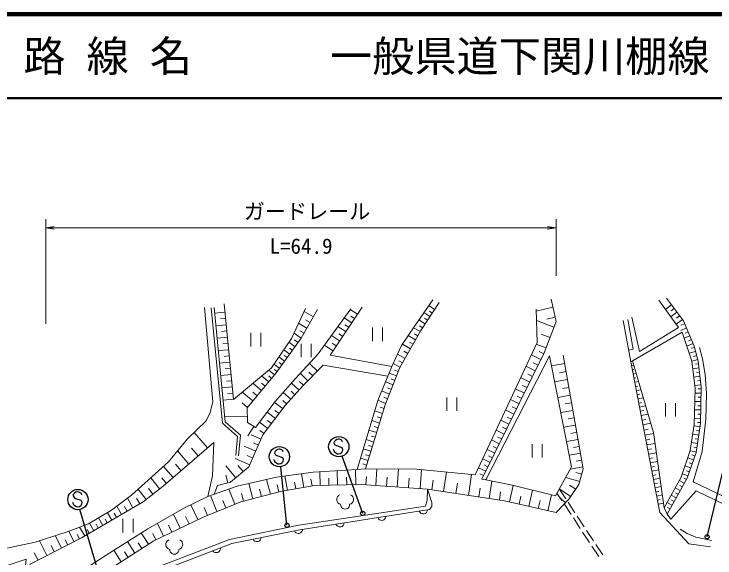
# Model space of a CAD drawing. Units: millimetres, scale not verified. Extents: x 40000 to 680000, y 20000 to 380000.
# Drawn here: x 179268 to 262381, y 315467 to 380000 of the extents above; entities that cross this region are included whole.
import ezdxf
from ezdxf.enums import TextEntityAlignment as Align

# ---------------------------------------------------------------- set-up
doc = ezdxf.new("R2010")
doc.units = ezdxf.units.MM
doc.header["$LTSCALE"] = 1000
for name, color, linetype, lineweight in [('M-STR-HTXT', 7, 'Continuous', 13), ('M-STR-STRC', 7, 'Continuous', 25), ('M-TTL', 2, 'Continuous', 140), ('M-TTL-LINE', 7, 'Continuous', 50), ('M-WORK', 1, 'Continuous', 13)]:
    doc.layers.add(name, color=color, linetype=linetype, lineweight=lineweight)
doc.layers.add('M-TTL-TXT', color=7, linetype='Continuous')
doc.styles.add('ＭＳ ゴシック', font='')
doc.styles.get('ＭＳ ゴシック').set_extended_font_data('MS Gothic')

# ---------------------------------------------------------------- blocks, each defined once
blk = doc.blocks.new('open_arrow')
at = {"color": 0, "linetype": 'Continuous', "lineweight": -2}
blk.add_lwpolyline([(7.5, 1.25), (0, 0), (7.5, -1.25)], dxfattribs=at)

msp = doc.modelspace()

# ---------------------------------------------------------------- linework, layer by layer
at = {"layer": 'M-STR-HTXT'}
for p, q in [((183036, 343245), (183036, 355644)), ((243536, 348944), (243536, 355644)), ((183036, 354644), (243536, 354644))]:
    msp.add_line(p, q, dxfattribs=at)
at = {"layer": 'M-STR-STRC'}
for p, q in [((261452, 317976), (264828, 332061)), ((217225, 329258), (217206, 329121)), ((217380, 329424), (217225, 329258)), ((217537, 329535), (217380, 329424)), ((217736, 329576), (217537, 329535)), ((217875, 329556), (217736, 329576)), ((218048, 329469), (217875, 329556)), ((218180, 329380), (218048, 329469)), ((218221, 329246), (218180, 329380)), ((210492, 328348), (210334, 328237)), ((210691, 328388), (210492, 328348)), ((210830, 328369), (210691, 328388)), ((211003, 328282), (210830, 328369)), ((217209, 328191), (217162, 328323)), ((217206, 329121), (217309, 328902)), ((217309, 328902), (217490, 328814)), ((217490, 328814), (218129, 328588)), ((218129, 328588), (218225, 328381)), ((218225, 328381), (218189, 328108)), ((210180, 328070), (210161, 327934)), ((210161, 327934), (210264, 327715)), ((210334, 328237), (210180, 328070)), ((210264, 327715), (210445, 327627)), ((210445, 327627), (211084, 327401)), ((211135, 328192), (211003, 328282)), ((211176, 328058), (211135, 328192)), ((217310, 327978), (217209, 328191)), ((217434, 327890), (217310, 327978)), ((217609, 327800), (217434, 327890)), ((217754, 327780), (217609, 327800)), ((217955, 327814), (217754, 327780)), ((218104, 327929), (217955, 327814)), ((218189, 328108), (218104, 327929)), ((220616, 320760), (218167, 327540)), ((210164, 327004), (210117, 327136)), ((210265, 326791), (210164, 327004)), ((210389, 326703), (210265, 326791)), ((210564, 326613), (210389, 326703)), ((211059, 326742), (210909, 326627)), ((211144, 326921), (211059, 326742)), ((211084, 327401), (211180, 327194)), ((211180, 327194), (211144, 326921)), ((210708, 326592), (210564, 326613)), ((210909, 326627), (210708, 326592)), ((211633, 319353), (210887, 326297)), ((186296, 322982), (186277, 322846)), ((186277, 322846), (186380, 322627)), ((186451, 323148), (186296, 322982)), ((186380, 322627), (186561, 322539)), ((186608, 323260), (186451, 323148)), ((186561, 322539), (187200, 322313)), ((186807, 323300), (186608, 323260)), ((186946, 323280), (186807, 323300)), ((187119, 323193), (186946, 323280)), ((187251, 323104), (187119, 323193)), ((187292, 322970), (187251, 323104)), ((186280, 321916), (186233, 322048)), ((186381, 321703), (186280, 321916)), ((186505, 321614), (186381, 321703)), ((187175, 321654), (187026, 321539)), ((187261, 321833), (187175, 321654)), ((187200, 322313), (187296, 322106)), ((187296, 322106), (187261, 321833)), ((186680, 321524), (186505, 321614)), ((186825, 321504), (186680, 321524)), ((187026, 321539), (186825, 321504)), ((189727, 312270), (187083, 321222))]:
    msp.add_line(p, q, dxfattribs=at)
for centre, radius in [((217774, 328674), 1200), ((210729, 327486), 1200), ((186845, 322398), 1200), ((220616, 320760), 250), ((211633, 319353), 250), ((261452, 317976), 250)]:
    msp.add_circle(centre, radius, dxfattribs=at)
at = {"layer": 'M-TTL'}
msp.add_line((680000, 380000), (40000, 380000), dxfattribs=at)
at = {"layer": 'M-TTL-LINE'}
msp.add_line((40000, 370000), (680000, 370000), dxfattribs=at)
at = {"layer": 'M-WORK'}
for p, q in [((258070, 342791), (255708, 346051)), ((219983, 344393), (219138, 344958)), ((229138, 344953), (228433, 345409)), ((243166, 345204), (241192, 344756)), ((257222, 345484), (256506, 344949)), ((257543, 345055), (257185, 344787)), ((204294, 344623), (203057, 344506)), ((214770, 344061), (213666, 344697)), ((219644, 343886), (219221, 344168)), ((228590, 344107), (227861, 344579)), ((228864, 344530), (228512, 344758)), ((257864, 344626), (257135, 344081)), ((258190, 344189), (257826, 343916)), ((204364, 343881), (203746, 343822)), ((214006, 342735), (213016, 343306)), ((214388, 343398), (213836, 343716)), ((219305, 343378), (218422, 343968)), ((228023, 343233), (227270, 343721)), ((228307, 343670), (227942, 343906)), ((243287, 342863), (241222, 343643)), ((243434, 344019), (242447, 343796)), ((258517, 343752), (257776, 343197)), ((258777, 343265), (258351, 343084)), ((204435, 343139), (203201, 343021)), ((213664, 342141), (213169, 342427)), ((218596, 342319), (217675, 342935)), ((218951, 342849), (218509, 343144)), ((221756, 342800), (221756, 341200)), ((222956, 341200), (222956, 342800)), ((227445, 342324), (226632, 342789)), ((227730, 342781), (227353, 343025)), ((258994, 342754), (258331, 342472)), ((204576, 341657), (203344, 341540)), ((204505, 342398), (203888, 342339)), ((207350, 342167), (207350, 340567)), ((208550, 340567), (208550, 342167)), ((213321, 341547), (212478, 342154)), ((217857, 341213), (216895, 341856)), ((218227, 341766), (217766, 342074)), ((226887, 341348), (226007, 341851)), ((227166, 341836), (226759, 342069)), ((242820, 341624), (241787, 342014)), ((252394, 338726), (258493, 342275)), ((259386, 341834), (258729, 341555)), ((259190, 342294), (258858, 342153)), ((204646, 340918), (204030, 340860)), ((212593, 340535), (211867, 341058)), ((212957, 341041), (212535, 341345)), ((213318, 340886), (213318, 339286)), ((214518, 339286), (214518, 340886)), ((217471, 340636), (216990, 340958)), ((226283, 340292), (225330, 340837)), ((226585, 340820), (226145, 341072)), ((242352, 340384), (241189, 340823)), ((259777, 340914), (259042, 340601)), ((259581, 341374), (259253, 341234)), ((204717, 340179), (203487, 340062)), ((211966, 339665), (211258, 340174)), ((212279, 340100), (211916, 340361)), ((217085, 340059), (216081, 340730)), ((225956, 339720), (225480, 339993)), ((242077, 339692), (241519, 339967)), ((260082, 339963), (259320, 339755)), ((259951, 340446), (259566, 340341)), ((204787, 339442), (204172, 339383)), ((211354, 338815), (210664, 339312)), ((211660, 339240), (211306, 339495)), ((225629, 339148), (224746, 339654)), ((241747, 339023), (240609, 339584)), ((260214, 339481), (259833, 339377)), ((204857, 338704), (203630, 338588)), ((210758, 337987), (210085, 338472)), ((211056, 338401), (210711, 338650)), ((215236, 337632), (214292, 338558)), ((225023, 338089), (224227, 338544)), ((225326, 338619), (224884, 338871)), ((241410, 338340), (240841, 338621)), ((244568, 338533), (242978, 338254)), ((252483, 338271), (252746, 338322)), ((260346, 338999), (259628, 338803)), ((260433, 338508), (260064, 338465)), ((204927, 337968), (204314, 337910)), ((210155, 337190), (209462, 337765)), ((210466, 337581), (210129, 337824)), ((214680, 337065), (214208, 337528)), ((224818, 337578), (224391, 337744)), ((241073, 337658), (239964, 338205)), ((244735, 337579), (243941, 337440)), ((252578, 337780), (252756, 337814)), ((260490, 338011), (259743, 337925)), ((260548, 337514), (260174, 337471)), ((204997, 337232), (203773, 337116)), ((209464, 336358), (208617, 337061)), ((209810, 336774), (209463, 337062)), ((214124, 336498), (213216, 337389)), ((224619, 337066), (223736, 337408)), ((224413, 336536), (223972, 336707)), ((240417, 336327), (239336, 336860)), ((240745, 336992), (240191, 337266)), ((244903, 336626), (243359, 336354)), ((252673, 337289), (253029, 337358)), ((252768, 336798), (252993, 336842)), ((260605, 337018), (259872, 336933)), ((205067, 336498), (204455, 336440)), ((208620, 335341), (207584, 336201)), ((209042, 335849), (208618, 336201)), ((213074, 335390), (212161, 336217)), ((213590, 335953), (213136, 336398)), ((224208, 336006), (223300, 336359)), ((240097, 335678), (239556, 335945)), ((252863, 336307), (253312, 336394)), ((252958, 335816), (253229, 335869)), ((260720, 336024), (260001, 335941)), ((260662, 336521), (260296, 336479)), ((205137, 335764), (203915, 335647)), ((205206, 335031), (204596, 334973)), ((207588, 334098), (206322, 335149)), ((208104, 334719), (207586, 335149)), ((212082, 334294), (211185, 335107)), ((212578, 334842), (212121, 335256)), ((223785, 334918), (222852, 335280)), ((223996, 335462), (223543, 335638)), ((239777, 335029), (238723, 335549)), ((245066, 335699), (244294, 335564)), ((253053, 335326), (253596, 335431)), ((260739, 335026), (260032, 335038)), ((260747, 335526), (260385, 335532)), ((205276, 334298), (204057, 334182)), ((211595, 333756), (211146, 334162)), ((223350, 333798), (222392, 334171)), ((223568, 334358), (223101, 334539)), ((230576, 334519), (230576, 332919)), ((231776, 332919), (231776, 334519)), ((239153, 333764), (238125, 334271)), ((239465, 334397), (238938, 334657)), ((245228, 334773), (243729, 334510)), ((253148, 334835), (253466, 334896)), ((253244, 334344), (253879, 334467)), ((260731, 334526), (260377, 334532)), ((206957, 333339), (206325, 333864)), ((211139, 333191), (210161, 333927)), ((223157, 333213), (222666, 333365)), ((238849, 333147), (238335, 333401)), ((245386, 333874), (244637, 333742)), ((253339, 333853), (253703, 333923)), ((253434, 333362), (254162, 333503)), ((256501, 333846), (256501, 332246)), ((257701, 332246), (257701, 333846)), ((260723, 334026), (260004, 334038)), ((260714, 333526), (260355, 333532)), ((210256, 332016), (209267, 332761)), ((210697, 332604), (210208, 332972)), ((222974, 332624), (222018, 332920)), ((238545, 332531), (237543, 333025)), ((245544, 332974), (244088, 332719)), ((253529, 332869), (253940, 332948)), ((253625, 332376), (254447, 332535)), ((260706, 333026), (259977, 333038)), ((260698, 332526), (260333, 332532)), ((206947, 332294), (204248, 332221)), ((209809, 331423), (209314, 331795)), ((222619, 331476), (221675, 331768)), ((222797, 332050), (222318, 332198)), ((237952, 331328), (236974, 331810)), ((238248, 331929), (237747, 332177)), ((245698, 332101), (244970, 331973)), ((253733, 331819), (254197, 331909)), ((260690, 332027), (259949, 332039)), ((207710, 331079), (206979, 329944)), ((209362, 330830), (208363, 331582)), ((222444, 330910), (221972, 331056)), ((237662, 330742), (237174, 330983)), ((245851, 331227), (244437, 330979)), ((253841, 331262), (254768, 331442)), ((260617, 331032), (259902, 331143)), ((260682, 331527), (260312, 331533)), ((202218, 328520), (200630, 330360)), ((208567, 329568), (207375, 330094)), ((208911, 330230), (208411, 330606)), ((222268, 330343), (221337, 330632)), ((237373, 330156), (236421, 330625)), ((246000, 330379), (245293, 330255)), ((253960, 330648), (254472, 330747)), ((254079, 330034), (255103, 330232)), ((260462, 330044), (259744, 330156)), ((260539, 330538), (260182, 330594)), ((221922, 329226), (221003, 329510)), ((222095, 329785), (221629, 329929)), ((236809, 329012), (235881, 329471)), ((237091, 329584), (236615, 329819)), ((246149, 329531), (244776, 329289)), ((254191, 329454), (254675, 329547)), ((260307, 329056), (259587, 329168)), ((260385, 329550), (260026, 329606)), ((201114, 327567), (200320, 328487)), ((207934, 328138), (206574, 328740)), ((208250, 328853), (207655, 329116)), ((221580, 328122), (220673, 328403)), ((221751, 328674), (221291, 328816)), ((236260, 327898), (235354, 328344)), ((236535, 328455), (236070, 328684)), ((240709, 328978), (240709, 327378)), ((241909, 327378), (241909, 328978)), ((246294, 328707), (245607, 328586)), ((254304, 328874), (255270, 329061)), ((254410, 328326), (254866, 328414)), ((260230, 328562), (259870, 328618)), ((200010, 326614), (198668, 328169)), ((207574, 327322), (206894, 327623)), ((221412, 327578), (220958, 327719)), ((235992, 327355), (235539, 327578)), ((246439, 327883), (245105, 327649)), ((254516, 327778), (255429, 327955)), ((260153, 328068), (259422, 328182)), ((260003, 327592), (259653, 327713)), ((207213, 326506), (205479, 327273)), ((221243, 327034), (220348, 327311)), ((221077, 326496), (220629, 326635)), ((235724, 326811), (234841, 327247)), ((246579, 327083), (245912, 326966)), ((254616, 327261), (255047, 327344)), ((254716, 326744), (255578, 326911)), ((259839, 327119), (259143, 327360)), ((259676, 326647), (259327, 326767)), ((198144, 325003), (197001, 326328)), ((199077, 325808), (198406, 326586)), ((205555, 324981), (204364, 326411)), ((206429, 325710), (205822, 326438)), ((217630, 324119), (217594, 325832)), ((219797, 324165), (219759, 325970)), ((222152, 324065), (222288, 326026)), ((224707, 323887), (224855, 326016)), ((227409, 323699), (227566, 325950)), ((235201, 325752), (234340, 326176)), ((235462, 326281), (235021, 326499)), ((246720, 326283), (245237, 326022)), ((254811, 326253), (255218, 326332)), ((254907, 325762), (255720, 325920)), ((259512, 326174), (258820, 326414)), ((259349, 325702), (259003, 325822)), ((196536, 323653), (195502, 324989)), ((197350, 324317), (196778, 324979)), ((204631, 324394), (204389, 325292)), ((211697, 323487), (211391, 325194)), ((213646, 323837), (213355, 325461)), ((215575, 324076), (215541, 325701)), ((218713, 324142), (218695, 325045)), ((220975, 324147), (221043, 325128)), ((223429, 323976), (223503, 325041)), ((230184, 323349), (230536, 325655)), ((233137, 322898), (233513, 325359)), ((234946, 325235), (234516, 325447)), ((246343, 324538), (244670, 325010)), ((246588, 325407), (245863, 325612)), ((255002, 325271), (255384, 325345)), ((259185, 325229), (258498, 325467)), ((207566, 322498), (207108, 324294)), ((209668, 323034), (209221, 324787)), ((212672, 323662), (212526, 324474)), ((214606, 324009), (214462, 324808)), ((216603, 324098), (216585, 324954)), ((226058, 323793), (226136, 324919)), ((228800, 323560), (228976, 324713)), ((231660, 323123), (231848, 324354)), ((235618, 322519), (235934, 324586)), ((255097, 324780), (255862, 324929)), ((255192, 324289), (255550, 324359)), ((258746, 324335), (258146, 324671)), ((258990, 324771), (258673, 324949)), ((194934, 322412), (193987, 323635)), ((195735, 323033), (195218, 323700)), ((205444, 321849), (204723, 323620)), ((208617, 322766), (208394, 323642)), ((210676, 323291), (210462, 324131)), ((234377, 322708), (234535, 323742)), ((236815, 322336), (236967, 323334)), ((238004, 322112), (238451, 324081)), ((240310, 321589), (240746, 323510)), ((245289, 322754), (243915, 323663)), ((243915, 323663), (244681, 322502)), ((245865, 323623), (245140, 324103)), ((255287, 323799), (256004, 323938)), ((255382, 323308), (255716, 323373)), ((258257, 323462), (257665, 323793)), ((258502, 323898), (258202, 324066)), ((193366, 321426), (192705, 322553)), ((194166, 321895), (193775, 322562)), ((203319, 320983), (202553, 322863)), ((206488, 322224), (206259, 323121)), ((239157, 321851), (239375, 322811)), ((242561, 321078), (242986, 322954)), ((243640, 323172), (244211, 322306)), ((244650, 322004), (244059, 322578)), ((255477, 322817), (256146, 322946)), ((257769, 322589), (257185, 322916)), ((258013, 323026), (257717, 323191)), ((201079, 320031), (200235, 321776)), ((204381, 321416), (204021, 322301)), ((241435, 321334), (241648, 322271)), ((244486, 321889), (245312, 320637)), ((244956, 322084), (245782, 320832)), ((255572, 322326), (255883, 322386)), ((255668, 321835), (256288, 321955)), ((257281, 321717), (256705, 322039)), ((257525, 322153), (257233, 322316)), ((190857, 319954), (190338, 320839)), ((192013, 320632), (191448, 321596)), ((192690, 321029), (192359, 321593)), ((202191, 320524), (201808, 321464)), ((257036, 321280), (256749, 321442)), ((189796, 319332), (189276, 320219)), ((190326, 319643), (190067, 320085)), ((191435, 320293), (191153, 320775)), ((192186, 320099), (192186, 318499)), ((193386, 318499), (193386, 320099)), ((198985, 319018), (198183, 320674)), ((200032, 319524), (199610, 320397)), ((245587, 320219), (246412, 318967)), ((246057, 320415), (246883, 319162)), ((188731, 318707), (188209, 319598)), ((189264, 319020), (189003, 319463)), ((196997, 318056), (196262, 319576)), ((197991, 318537), (197590, 319365)), ((186383, 317398), (185760, 318621)), ((187663, 318081), (187051, 319124)), ((188197, 318394), (187936, 318839)), ((195218, 317095), (194351, 318438)), ((196085, 317615), (195718, 318375)), ((246688, 318549), (247513, 317297)), ((247158, 318745), (247983, 317493)), ((183162, 315757), (182270, 317509)), ((184916, 316650), (184172, 318112)), ((185650, 317024), (185338, 317636)), ((187030, 317727), (186756, 318266)), ((184039, 316204), (183667, 316935)), ((193607, 316056), (192729, 317416)), ((194412, 316575), (193979, 317247)), ((247789, 316880), (248614, 315627)), ((248259, 317075), (249084, 315823)), ((182112, 315222), (181666, 316098)), ((191975, 315002), (191086, 316380)), ((192791, 315529), (192352, 316209))]:
    msp.add_line(p, q, dxfattribs=at)
for points in [[(228907, 346097), (226773, 343001), (225225, 340679), (224052, 338169), (222387, 334159), (219952, 325983), (220933, 326032)], [(241186, 344983), (241291, 341042), (233938, 325316), (226984, 326008), (220933, 326032), (223290, 333643), (225002, 338052), (227523, 342461), (229681, 345792)], [(235213, 324730), (234740, 324816), (242136, 339811), (243543, 343540), (242945, 346179)], [(256623, 346285), (258640, 343588), (259906, 340609), (260399, 338803), (260751, 335754), (260680, 331438), (260141, 327991), (259085, 324942), (256693, 320667)], [(155027, 299290), (157503, 303327), (159707, 305930), (162264, 308416), (164164, 310129), (167189, 312310), (175398, 315992), (181778, 317352), (185685, 318592), (188093, 319530), (190829, 321125), (193191, 322923), (197600, 326863), (199852, 329615), (202009, 331679), (202493, 332590), (202826, 333976), (201849, 345172)], [(205551, 327632), (205768, 329877), (203970, 331461), (202643, 345147)], [(205900, 327598), (206134, 330022), (204305, 331632), (202991, 345181)], [(213839, 345068), (212174, 341503), (209781, 338031), (205278, 334279), (204199, 345619)], [(219194, 345036), (215316, 339673), (212643, 336765), (210250, 334044), (207889, 330964), (206967, 331558), (206920, 333294), (210368, 337445), (213323, 341550), (215270, 344927)], [(224052, 338169), (216734, 339534), (220539, 345224)], [(261862, 316772), (259267, 317132), (255858, 320853), (252394, 338726), (251480, 343659)], [(252043, 343776), (252699, 340258), (252137, 340115)], [(258070, 342791), (253426, 339977), (252535, 344034)], [(256365, 321418), (258358, 325059), (259437, 328225), (259930, 331321), (260047, 335590), (259625, 338827), (258493, 342275)], [(266333, 321392), (259813, 324519), (260845, 328116), (261298, 331954), (261392, 334980), (261204, 337232), (260899, 339108), (260547, 340445)], [(161195, 294369), (179936, 306706), (188895, 313015), (195838, 317495), (201607, 320286), (206158, 322139), (210848, 323335), (214906, 324062), (220512, 324180), (228302, 323636), (237438, 322241), (243536, 320857), (245099, 322467), (246248, 324202), (246764, 326032), (244395, 339518)], [(203012, 323023), (203391, 324059), (204955, 324481), (207113, 326279), (208786, 330063), (211418, 333561), (213513, 335875), (215937, 338345), (223590, 337056)], [(252593, 338841), (255083, 330373), (256365, 321418), (256693, 320667), (257131, 320073), (260133, 323435), (266122, 320558), (264735, 317365)], [(181087, 314701), (187260, 317845), (194578, 322137), (196971, 323990), (202975, 329173), (202811, 325209), (202237, 322752)], [(219952, 325983), (214735, 325649), (210372, 325055), (205744, 323976), (202237, 322752), (199400, 321369), (195131, 318929), (190628, 316091), (187860, 314285), (180050, 308820), (180706, 315337), (173686, 312976), (170386, 307347), (170483, 302354), (169217, 301452)], [(189133, 311657), (204800, 317661), (213040, 319350), (228051, 321633), (228270, 322337), (228302, 323636)], [(228302, 323636), (228817, 322055), (228817, 321586), (228551, 321211)], [(189288, 311114), (205084, 317200), (213176, 318818), (228551, 321211)], [(258250, 318903), (259095, 318387), (260127, 317934), (260909, 317762), (261987, 317527)]]:
    msp.add_lwpolyline(points, dxfattribs=at)
msp.add_lwpolyline([(242741, 339436), (245380, 326278), (243453, 322838), (238355, 324104), (235213, 324730)], close=True, dxfattribs=at)
for centre, radius, start, end in [((218122, 322418), 599, 113.44836, 257.2818), ((218925, 322418), 599, 282.7182, 66.55164), ((218523, 321801), 534, 176.52859, 3.47141), ((227802, 321208), 512, 201.52504, 356.16428), ((222862, 320439), 512, 201.52504, 356.16428), ((217921, 319671), 512, 201.52504, 356.16428), ((212977, 318893), 512, 203.99032, 358.62955), ((197869, 317070), 599, 113.44836, 257.2818), ((198672, 317070), 599, 282.7182, 66.55164), ((208074, 317913), 512, 203.99032, 358.62955), ((203244, 316612), 512, 213.75209, 8.39132), ((198271, 316454), 534, 176.52859, 3.47141)]:
    msp.add_arc(centre, radius, start, end, dxfattribs=at)

# ---------------------------------------------------------------- block references
at = {"layer": 'M-STR-HTXT', "xscale": 133, "yscale": 133}
msp.add_blockref('open_arrow', (183036, 354644), dxfattribs=at)
at = {"layer": 'M-STR-HTXT', "xscale": 133, "yscale": 133, "rotation": 180}
msp.add_blockref('open_arrow', (243536, 354644), dxfattribs=at)

# ---------------------------------------------------------------- texts
at = {"layer": 'M-STR-HTXT', "style": 'ＭＳ ゴシック'}
msp.add_text('ガードレール', height=1833, dxfattribs=at).set_placement((214009, 356583), align=Align.MIDDLE_CENTER)
msp.add_text('L=64.9', height=1833, dxfattribs=at).set_placement((213297, 351002), align=Align.BOTTOM_CENTER)
at = {"layer": 'M-TTL-TXT', "style": 'ＭＳ ゴシック'}
for s, p in [('路 線 名', (180380, 375000)), ('一般県道下関川棚線', (216734, 375000))]:
    msp.add_text(s, height=3666, dxfattribs=at).set_placement(p, align=Align.MIDDLE_LEFT)

doc.saveas('drawing.dxf')
